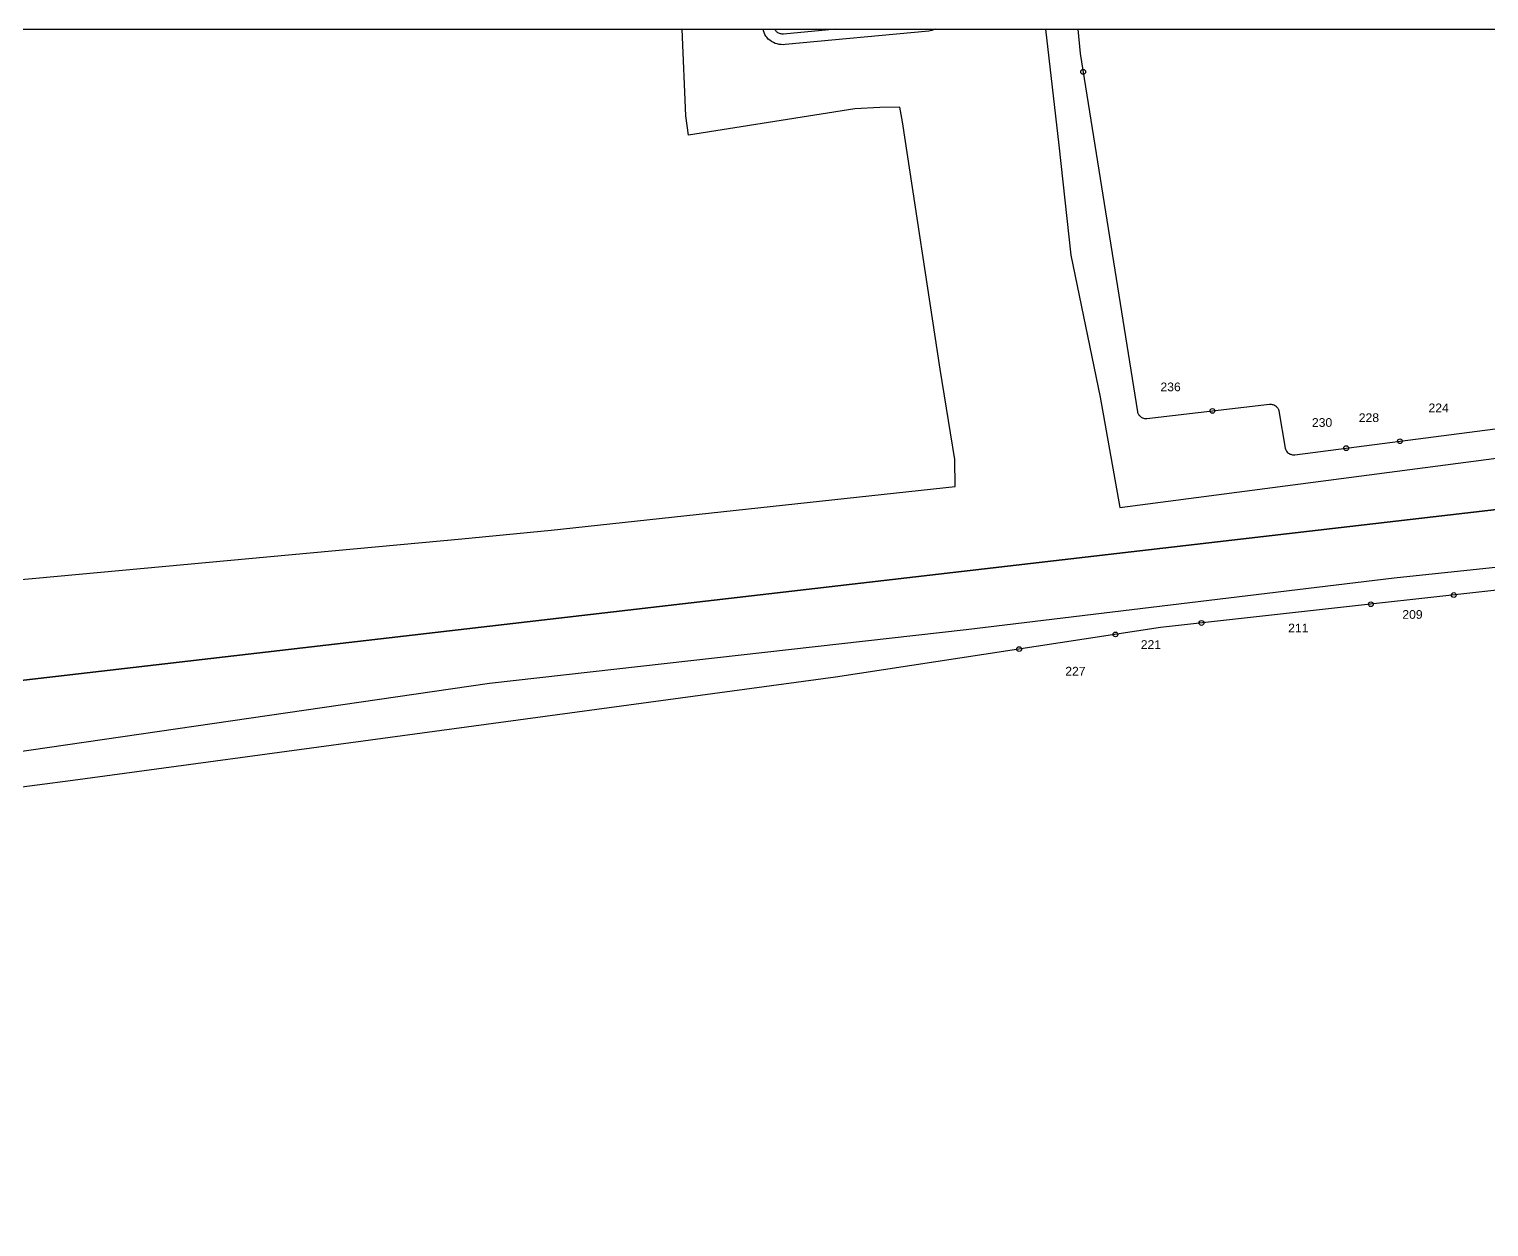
# Model space of a CAD drawing. Header units: metres. Extents: x -1339 to -841, y 9870 to 10292.
# Drawn here: x -1119.5 to -951.8, y 10154 to 10291.6 of the extents above; entities that cross this region are included whole.
import ezdxf

# ---------------------------------------------------------------- set-up
doc = ezdxf.new("R2010")
doc.units = ezdxf.units.M
doc.header["$LTSCALE"] = 0.001
for name, color, linetype in [('10.0 - Cartográfico', 252, 'Continuous'), ('10.0 - Cartográfico - Divisa', 252, 'Continuous'), ('10.1 - Número do Imóvel', 7, 'Continuous'), ('MUB_BAIRROS', 7, 'Continuous'), ('NOS_DE_INFRAESTRUTURA', 7, 'Continuous')]:
    doc.layers.add(name, color=color, linetype=linetype)
doc.styles.add('ARIAL', font='arial.ttf')

# ---------------------------------------------------------------- blocks, each defined once
blk = doc.blocks.new('DV')
at = {"linetype": 'Continuous'}
blk.add_circle((0, 0), 0.00000275, dxfattribs=at)

msp = doc.modelspace()

# ---------------------------------------------------------------- linework, layer by layer
at = {"layer": '10.0 - Cartográfico'}
for points in [[(-1333.54, 10205.98), (-1289.18, 10211.05), (-1221.6, 10219.05), (-1069.78, 10233.06), (-1059.53, 10234.06), (-1013.14, 10239.08), (-1013.18, 10242.18), (-1014.84, 10252.56), (-1019.17, 10280.96), (-1019.49, 10282.64), (-1021.77, 10282.62), (-1024.65, 10282.44), (-1043.74, 10279.42), (-1044.07, 10281.66), (-1044.47, 10291.6)], [(-1015.41, 10291.6), (-1015.53, 10291.55), (-1015.79, 10291.45), (-1016, 10291.4), (-1016.17, 10291.37), (-1032.67, 10289.84), (-1032.86, 10289.81), (-1033.11, 10289.83), (-1033.34, 10289.85), (-1033.57, 10289.91), (-1033.8, 10289.97), (-1034.01, 10290.07), (-1034.22, 10290.18), (-1034.41, 10290.33), (-1034.59, 10290.47), (-1034.76, 10290.67), (-1034.87, 10290.82), (-1034.99, 10291.01), (-1035.08, 10291.22), (-1035.15, 10291.42), (-1035.19, 10291.6)], [(-1026.82, 10291.6), (-1032.83, 10291.04), (-1032.9, 10291.03), (-1033, 10291.04), (-1033.11, 10291.05), (-1033.2, 10291.08), (-1033.3, 10291.1), (-1033.39, 10291.15), (-1033.48, 10291.19), (-1033.56, 10291.25), (-1033.64, 10291.31), (-1033.69, 10291.39), (-1033.75, 10291.47), (-1033.8, 10291.55), (-1033.83, 10291.6)], [(-1002.75, 10291.6), (-1001.22, 10278.27), (-999.85, 10265.65), (-996.49, 10249.32), (-994.22, 10236.67), (-931.4, 10244.9), (-930.91, 10244.97), (-930.32, 10245.24), (-929.62, 10245.45), (-929.33, 10245.65), (-928.78, 10246.13), (-928.07, 10246.75), (-927.27, 10248.1), (-927.08, 10249.2), (-926.97, 10250.17), (-926.85, 10251.37), (-926.79, 10252.99), (-927.57, 10262.83), (-931.29, 10290.79), (-931.43, 10291.6)], [(-999.03, 10291.6), (-998.77, 10288.82), (-992.18, 10247.65), (-992.17, 10247.58), (-992.14, 10247.49), (-992.1, 10247.4), (-992.05, 10247.32), (-992, 10247.24), (-991.93, 10247.17), (-991.85, 10247.09), (-991.77, 10247.04), (-991.68, 10246.99), (-991.6, 10246.95), (-991.5, 10246.92), (-991.4, 10246.89), (-991.3, 10246.88), (-991.2, 10246.88), (-991.1, 10246.89), (-977.04, 10248.51), (-976.93, 10248.51), (-976.83, 10248.51), (-976.73, 10248.49), (-976.63, 10248.47), (-976.53, 10248.44), (-976.44, 10248.4), (-976.35, 10248.34), (-976.27, 10248.29), (-976.21, 10248.22), (-976.14, 10248.15), (-976.08, 10248.08), (-976.04, 10247.99), (-976, 10247.9), (-975.97, 10247.81), (-975.96, 10247.75), (-975.21, 10243.46), (-975.19, 10243.37), (-975.16, 10243.28), (-975.12, 10243.19), (-975.07, 10243.11), (-975.01, 10243.03), (-974.94, 10242.97), (-974.86, 10242.9), (-974.78, 10242.84), (-974.69, 10242.8), (-974.59, 10242.77), (-974.49, 10242.73), (-974.4, 10242.71), (-974.3, 10242.71), (-974.19, 10242.71), (-974.11, 10242.71), (-951.12, 10245.69)], [(-1130.07, 10207.26), (-1066.6, 10216.48), (-1011.87, 10222.65), (-962.71, 10228.56), (-927.82, 10232.26)], [(-934.37, 10228.98), (-989.53, 10222.87), (-1026.86, 10217.17), (-1114.48, 10205.31), (-1122.67, 10204.22)]]:
    msp.add_lwpolyline(points, dxfattribs=at)
at = {"layer": 'MUB_BAIRROS', "color": 10, "linetype": 'Continuous'}
for points in [[(-1333.54, 10192.1), (-887.87, 10243.75), (-841.42, 10249.12)], [(-841.42, 10249.12), (-887.87, 10243.75), (-1333.54, 10192.1)]]:
    msp.add_lwpolyline(points, dxfattribs=at)
at = {"layer": 'NOS_DE_INFRAESTRUTURA'}
msp.add_lwpolyline([(-1333.54, 10291.6), (-841.42, 10291.6), (-841.42, 9869.52), (-1333.54, 9869.52)], close=True, dxfattribs=at)

# ---------------------------------------------------------------- block references
at = {"layer": '10.0 - Cartográfico - Divisa', "color": 255, "xscale": 100000, "yscale": 100000, "zscale": 100000}
for p in [(-998.43, 10286.7), (-983.58, 10247.75), (-968.22, 10243.47), (-962.04, 10244.27), (-955.86, 10226.6), (-965.38, 10225.54), (-984.83, 10223.39), (-994.72, 10222.07), (-1005.78, 10220.39)]:
    msp.add_blockref('DV', p, dxfattribs=at)

# ---------------------------------------------------------------- texts
at = {"layer": '10.1 - Número do Imóvel', "color": 255, "style": 'ARIAL'}
for s, p in [('236', (-989.55, 10250.01)), ('224', (-958.76, 10247.6)), ('230', (-972.15, 10245.92)), ('228', (-966.77, 10246.47)), ('209', (-961.77, 10223.87)), ('211', (-974.88, 10222.31)), ('221', (-991.81, 10220.41)), ('227', (-1000.48, 10217.35))]:
    msp.add_text(s, height=1, dxfattribs=at).set_placement(p)

doc.saveas('drawing.dxf')
